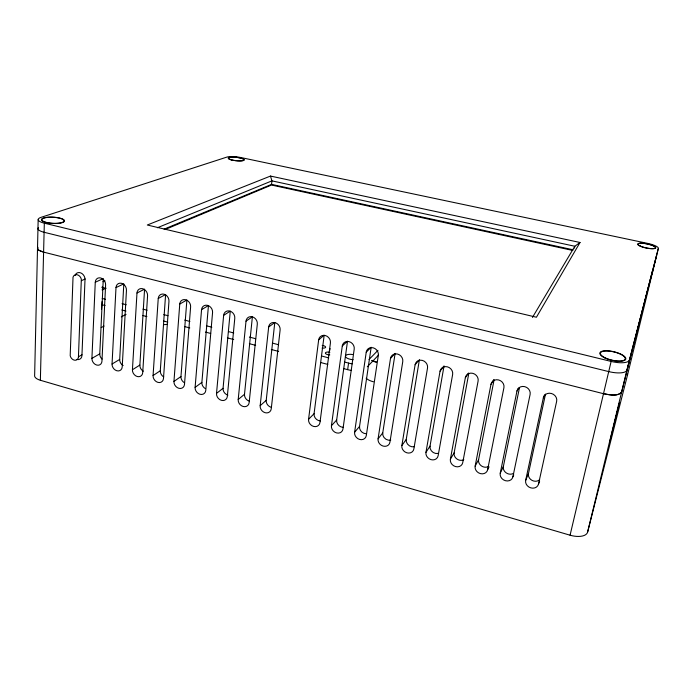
<?xml version="1.0" encoding="UTF-8"?>
<svg xmlns="http://www.w3.org/2000/svg" width="693" height="693" viewBox="0 0 693 693"><rect width="100%" height="100%" fill="white"/><g stroke="black" fill="none" stroke-linecap="round" stroke-linejoin="round"><path stroke-width="1.04" d="M38.158 219.698L34.65 375.052A13.999 5.657 0 0 0 40.367 380.266L570.07 535.204A15.956 7.753 16.3 0 0 587.603 532.111L627.477 375.156L658.35 248.389A11.842 2.711 11.7 0 0 647.531 243.356L240.705 157.502A10.36 2.209 6.3 0 0 227.001 157.051L41.008 217.359A14.804 4.028 3 0 0 44.326 223.172L40.367 380.266M78.448 356.782L81.324 279.348A5.042 4.028 60.6 0 0 77.304 274.792A5.042 4.028 60.6 0 0 73.025 277.209L70.201 355.665A4.877 3.837 56.8 0 0 74.099 360.091A4.877 3.837 56.8 0 0 78.257 357.943L78.448 356.782L82.008 354.79M91.918 358.359L95.27 282.242A6.02 4.86 60.1 0 1 100.693 277.962A6.02 4.86 60.1 0 1 105.605 284.901L101.958 361.183A5.821 4.626 56.2 0 1 96.691 365.055A5.821 4.626 56.2 0 1 91.918 358.359L99.775 353.854L103.3 278.586L95.27 282.242M101.525 309.217L101.724 304.955M102.425 290.029L102.573 286.824M102.079 301.585L101.932 304.721L105.067 305.544M112.049 364.024L116 287.586A6.046 4.929 59.5 0 1 121.526 283.307A6.046 4.929 59.5 0 1 126.455 290.289L122.211 366.883A5.847 4.686 55.5 0 1 116.848 370.755A5.847 4.686 55.5 0 1 112.049 364.024L119.698 359.416L123.813 283.835L116 287.586M132.432 369.75L136.98 293A6.072 4.998 58.9 0 1 142.628 288.712A6.072 4.998 58.9 0 1 147.574 295.738L142.715 372.643A5.882 4.747 54.7 0 1 137.249 376.524A5.882 4.747 54.7 0 1 132.432 369.75L139.873 365.055L144.577 289.163L136.98 293M153.066 375.554L158.238 298.484A6.107 5.068 58.1 0 1 163.99 294.187A6.107 5.068 58.1 0 1 168.962 301.256L163.479 378.491A5.916 4.808 53.9 0 1 157.9 382.371A5.916 4.808 53.9 0 1 153.066 375.554L160.291 370.755L165.601 294.551L158.238 298.484M173.952 381.436L179.756 304.036A6.142 5.137 57.3 0 1 185.629 299.731A6.142 5.137 57.3 0 1 190.627 306.843L184.494 384.398A5.942 4.868 52.9 0 1 178.811 388.288A5.942 4.868 52.9 0 1 173.952 381.436L180.96 376.524L186.885 300L179.756 304.036M195.105 387.387L201.559 309.667A6.168 5.215 56.3 0 1 207.553 305.353A6.168 5.215 56.3 0 1 212.569 312.5L205.778 390.384A5.977 4.938 51.9 0 1 199.982 394.274A5.977 4.938 51.9 0 1 195.105 387.387L201.88 382.371L208.446 305.526L201.559 309.667M216.519 393.407L223.64 315.358A6.202 5.284 55.3 0 1 229.755 311.044A6.202 5.284 55.3 0 1 234.788 318.234L227.321 396.448A6.012 4.998 50.8 0 1 221.413 400.337A6.012 4.998 50.8 0 1 216.519 393.407L223.059 388.279L230.275 311.122L223.64 315.358M238.201 399.506L246.015 321.136A6.237 5.362 54.1 0 1 252.252 316.805A6.237 5.362 54.1 0 1 257.311 324.047L249.151 402.59A6.055 5.068 49.6 0 1 243.122 406.479A6.055 5.068 49.6 0 1 238.201 399.506L244.499 394.274L252.391 316.788L246.015 321.136M164.068 229.166L271.561 184.381L271.925 180.873L270.487 176.065L147.288 225.008L536.425 317.229L580.024 242.481L270.487 176.065M268.676 326.983A6.272 5.431 52.7 0 1 275.034 322.652A6.272 5.431 52.7 0 1 280.119 329.937L271.249 408.809A6.09 5.128 48.2 0 1 265.107 412.699A6.09 5.128 48.2 0 1 260.161 405.691L268.676 326.983L274.792 322.531L266.216 400.337A6.012 5.085 48.2 0 0 271.084 407.259M308.567 419.3L318.659 339.873L324.177 335.187L314.068 413.704L308.567 419.3A6.176 5.267 45 0 0 313.557 426.412A6.176 5.267 45 0 0 319.967 422.513L330.431 342.914A6.358 5.596 49.1 0 0 325.303 335.533A6.358 5.596 49.1 0 0 318.659 339.873M331.436 425.736L342.281 345.972L347.514 341.173L336.659 420.01L331.436 425.736A6.228 5.336 43.2 0 0 336.443 432.882A6.228 5.336 43.2 0 0 342.983 428.984L354.218 349.055A6.402 5.674 47.1 0 0 349.064 341.623A6.402 5.674 47.1 0 0 342.281 345.972M351.29 370.409A14.215 5.613 8 0 1 347.652 369.655L348.562 363.089L344.386 361.989M37.916 247.323C36.426 250.381 41.554 251.455 43.598 252.113L603.499 393.693C609.138 394.577 617.55 397.176 621.656 391.917L652.511 270.72L652.711 271.535M354.608 432.25L366.233 352.148L371.171 347.236L359.554 426.403L354.608 432.25A6.272 5.397 41.4 0 0 359.632 439.449A6.272 5.397 41.4 0 0 366.302 435.542L378.326 355.275A6.454 5.743 44.8 0 0 373.146 347.799A6.454 5.743 44.8 0 0 366.233 352.148M390.505 358.411A6.497 5.821 42.3 0 1 397.565 354.054A6.497 5.821 42.3 0 1 402.763 361.581L389.934 442.195A6.324 5.457 39.4 0 1 383.134 446.093A6.324 5.457 39.4 0 1 378.075 438.86L390.505 358.411L394.473 354.097M378.075 438.86L382.744 432.882L395.131 353.378M415.107 364.761A6.558 5.89 39.6 0 1 422.314 360.395A6.558 5.89 39.6 0 1 427.529 367.966L413.877 448.925A6.376 5.518 37.4 0 1 406.938 452.832A6.376 5.518 37.4 0 1 401.862 445.547L415.107 364.761L418.806 360.334M401.862 445.547L406.237 439.44L419.421 359.598M425.961 452.33L440.046 371.197L444.04 365.913L430.032 446.093L425.961 452.33A6.436 5.579 35.3 0 0 431.063 459.658A6.436 5.579 35.3 0 0 438.132 455.751L452.642 374.445A6.609 5.96 36.6 0 0 447.401 366.831A6.609 5.96 36.6 0 0 440.046 371.197M465.332 377.72A6.679 6.02 33.5 0 1 472.843 373.345A6.679 6.02 33.5 0 1 478.109 381.02L462.725 462.673A6.497 5.639 33.1 0 1 455.509 466.571A6.497 5.639 33.1 0 1 450.389 459.199L465.332 377.72L468.477 373.077M450.389 459.199L454.149 452.824L468.806 373.362M489.05 466.857L487.647 469.681A6.566 5.7 30.8 0 1 480.284 473.579A6.566 5.7 30.8 0 1 475.147 466.164L490.973 384.338L493.745 379.712M475.147 466.164L478.586 459.65L494.092 379.842M487.647 469.681L503.924 387.682A6.748 6.09 30.4 0 0 498.631 379.955A6.748 6.09 30.4 0 0 490.973 384.338M513.756 474.861L512.907 476.784A6.635 5.752 28.6 0 1 505.396 480.691A6.635 5.752 28.6 0 1 500.233 473.224L516.969 391.043L518.459 388.201M500.233 473.224L503.352 466.562L519.516 387.474M512.907 476.784L530.11 394.438A6.817 6.15 27.2 0 0 524.792 386.659A6.817 6.15 27.2 0 0 516.969 391.043M574.428 248.12L574.826 246.258L580.024 242.481M539.639 481.046L538.522 483.991A6.713 5.804 26.5 0 1 530.855 487.889A6.713 5.804 26.5 0 1 525.666 480.379L543.338 397.851L544.646 394.941M525.666 480.379L528.456 473.579L545.504 394.118M538.522 483.991L556.661 401.282A6.904 6.202 24.2 0 0 551.316 393.459A6.904 6.202 24.2 0 0 543.338 397.851M570.07 535.204L611.122 361.425A17.013 5.631 13.2 0 0 629.409 359.979L658.35 248.389M587.603 532.111L629.409 359.979M532.458 317.429L574.826 246.258L271.925 180.873L157.38 227.746M621.656 391.917L620.694 393.303C615.445 396.205 609.069 394.785 603.499 393.693M367.307 366.779L378.499 355.137M368.997 359.528L377.954 350.355M260.161 405.691L266.216 400.337M101.239 327.581L104.097 326.048M121.292 316.892L126.065 314.353M102.122 289.96L106.029 288.115M102.971 281.696L104.938 280.795M81.427 280.665L85.222 278.976M165.003 229.556L271.491 185.04L572.825 250.459M271.561 184.381L572.972 249.749M44.326 223.172L611.122 361.425M101.741 287.249L105.795 288.305M102.226 298.458L105.362 299.272M122.063 303.655L126.239 304.755M142.94 309.139L147.115 310.23M163.808 314.613L167.983 315.705M184.684 320.088L189.908 321.457M206.609 325.84L211.824 327.209M228.525 331.592L233.749 332.961M249.402 337.067L255.665 338.712M272.366 343.096L278.629 344.733M321.422 355.968L328.733 357.883M121.803 309.97L125.987 311.07M142.715 315.497L146.899 316.597M163.626 321.024L167.81 322.124M184.537 326.55L189.761 327.928M205.449 332.077L210.672 333.454M227.408 337.881L233.68 339.535M249.359 343.685L255.639 345.339M271.318 349.489L278.638 351.42M320.461 362.474L327.78 364.405M343.468 368.555L347.652 369.655M43.598 252.113L38.756 250.156L37.673 249.021L37.578 247.877M75.026 275.563A5.994 4.79 60.6 0 1 80.786 272.912A5.994 4.79 60.6 0 1 85.005 279.591L81.939 355.552A5.795 4.565 56.8 0 1 76.776 359.416M376.628 361.989A11.92 4.582 8.6 0 1 372.21 360.377M329.773 354.911A3.552 1.377 7.4 0 1 325.372 353.075A3.552 1.377 7.4 0 1 329.851 352.243M322.21 345.417A3.508 1.334 7.2 0 1 325.632 347.158A3.508 1.334 7.2 0 1 322.089 348.094M352.217 363.834A14.25 5.535 8 0 1 348.562 363.089M353.161 359.693A6.635 2.564 7.9 0 1 345.426 356.349A6.635 2.564 7.9 0 1 352.546 354.487M330.119 349.939A3.517 1.343 7.5 0 1 330.154 348.588M38.366 227.685A14.761 4.123 2.8 0 0 44.092 232.276L608.723 371.595A16.953 5.761 13.3 0 0 626.966 370.045L656.574 255.665A11.807 2.781 11.8 0 0 656.574 255.293M627.347 374.09A11.305 3.881 13.6 0 1 627.477 375.156M539.656 479.703A6.618 5.743 26.2 0 1 531.964 480.336A6.618 5.743 26.2 0 1 528.456 473.579M513.192 473.527A6.54 5.691 28.4 0 1 506.141 472.834A6.54 5.691 28.4 0 1 503.352 466.562M488.331 466.554A6.471 5.639 30.6 0 1 481.375 465.878A6.471 5.639 30.6 0 1 478.586 459.65M463.799 459.676A6.41 5.579 32.9 0 1 456.947 459.017A6.41 5.579 32.9 0 1 454.149 452.824M438.184 453.413A6.35 5.527 35.1 0 1 430.032 446.093M414.319 446.716A6.289 5.466 37.2 0 1 406.237 439.44M390.757 440.107A6.237 5.405 39.3 0 1 382.744 432.882M366.025 433.731A6.185 5.345 41.3 0 1 359.554 426.403M343.096 427.295A6.142 5.284 43.2 0 1 336.659 420.01M320.452 420.937A6.098 5.223 44.9 0 1 314.068 413.704M249.35 401.152A5.968 5.016 49.6 0 1 244.499 394.274M227.884 395.123A5.934 4.955 50.8 0 1 223.059 388.279M205.336 388.608A5.899 4.894 51.9 0 1 201.88 382.371M184.407 382.727A5.873 4.834 53 0 1 180.96 376.524M163.739 376.923A5.839 4.764 53.9 0 1 160.291 370.755M143.312 371.188A5.804 4.704 54.8 0 1 139.873 365.055M123.137 365.523A5.778 4.643 55.5 0 1 119.698 359.416M102.036 359.069A5.752 4.582 56.3 0 1 99.775 353.854M167.065 324.341A12.179 4.418 3.5 0 1 164.111 324.636M373.432 381.8A12.691 5.111 8.7 0 1 366.155 378.239M376.351 362.274A12.777 4.912 8.6 0 1 371.613 360.542M610.186 440.445L609.927 441.597L619.403 403.031L610.186 440.445M230.951 159.78A8.117 1.732 6.3 0 0 244.135 160.178A8.117 1.732 6.3 0 0 233.541 157.094A8.117 1.732 6.3 0 0 230.951 159.78M46.353 222.566A11.599 3.153 3 0 0 64.51 221.128A11.599 3.153 3 0 0 48.051 217.204A11.599 3.153 3 0 0 46.353 222.566M604.617 357.813A13.332 4.409 13.2 0 0 625.684 359.398A13.332 4.409 13.2 0 0 608.211 350.831A13.332 4.409 13.2 0 0 604.617 357.813M640.73 246.396A9.278 2.122 11.7 0 0 655.665 248.12A9.278 2.122 11.7 0 0 643.858 243.338A9.278 2.122 11.7 0 0 640.73 246.396M46.985 222.548A11.114 3.023 3 0 0 64.059 220.972A11.114 3.023 3 0 0 47.878 217.359A11.114 3.023 3 0 0 46.985 222.548M231.401 159.814A7.779 1.655 6.3 0 0 243.858 160.074A7.779 1.655 6.3 0 0 233.368 157.164A7.779 1.655 6.3 0 0 231.401 159.814M640.445 246.154A8.888 2.036 11.7 0 0 655.11 248.163A8.888 2.036 11.7 0 0 644.689 243.538A8.888 2.036 11.7 0 0 640.445 246.154M603.577 356.99A12.769 4.227 13.2 0 0 624.696 359.806A12.769 4.227 13.2 0 0 610.221 351.238A12.769 4.227 13.2 0 0 603.577 356.99"/></g></svg>
